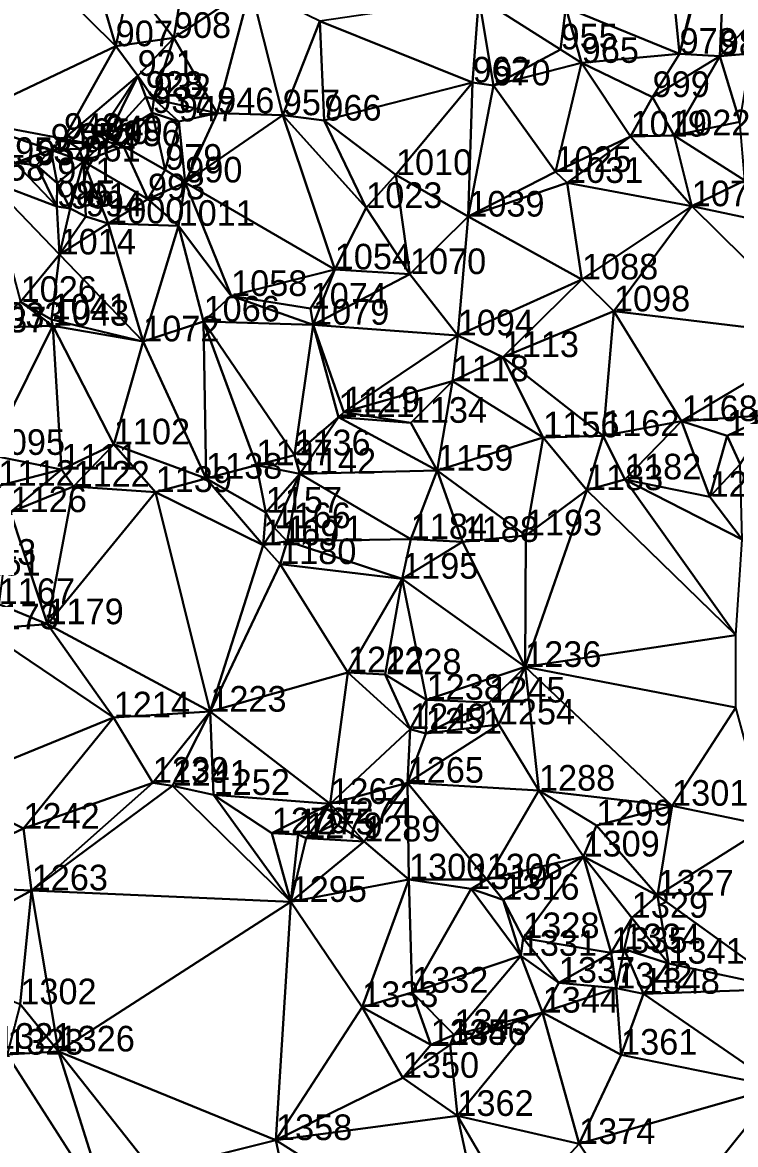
# Model space of a CAD drawing. Header units: metres. Extents: x 1121750 to 1121841, y 512624 to 512853.
# Drawn here: x 1121789.51 to 1121817.32, y 512676.52 to 512720.29 of the extents above; entities that cross this region are included whole.
import ezdxf

# ---------------------------------------------------------------- set-up
doc = ezdxf.new("R2010")
doc.units = ezdxf.units.M
doc.layers.add('shiti', color=10, linetype='CONTINUOUS')
doc.layers.add('zhuji', color=50, linetype='CONTINUOUS')

msp = doc.modelspace()

# ---------------------------------------------------------------- linework, layer by layer
for p in [(1121795.417, 512719.683, 211.93), (1121793.149, 512719.359, 213.1), (1121810.497, 512719.235, 212.41), (1121815.137, 512719.064, 212.04), (1121811.32, 512718.711, 212.3), (1121816.707, 512718.974, 211.95), (1121794.006, 512718.204, 212.63), (1121807.065, 512717.945, 212.58), (1121807.876, 512717.83, 212.53), (1121794.321, 512717.386, 211.96), (1121814.087, 512717.378, 212.2), (1121794.632, 512717.288, 211.91), (1121794.575, 512716.758, 212.04), (1121797.105, 512716.744, 213.14), (1121799.665, 512716.669, 212.9), (1121801.285, 512716.459, 212.77), (1121795.617, 512716.424, 212.89), (1121791.132, 512715.747, 213.22), (1121792.752, 512715.657, 212.15), (1121813.227, 512715.833, 212.26), (1121814.926, 512715.883, 212.08), (1121790.615, 512715.324, 213.28), (1121791.724, 512715.361, 212.56), (1121792.243, 512715.544, 212.41), (1121793.453, 512715.461, 212.23), (1121790.058, 512714.721, 213.47), (1121791.897, 512714.862, 212.35), (1121795.078, 512714.542, 213.02), (1121804.078, 512714.337, 212.76), (1121810.296, 512714.455, 212.51), (1121790.873, 512714.016, 213.4), (1121795.861, 512714.046, 213.09), (1121810.749, 512714.028, 212.43), (1121794.406, 512713.388, 213.22), (1121790.848, 512713.106, 213.36), (1121791.379, 512713.029, 213.21), (1121802.916, 512713.05, 212.81), (1121815.613, 512713.118, 212.14), (1121791.98, 512712.723, 212.6), (1121806.897, 512712.715, 212.66), (1121792.852, 512712.448, 211.75), (1121795.602, 512712.355, 213.37), (1121790.96, 512711.237, 212.63), (1121801.691, 512710.653, 212.88), (1121804.622, 512710.471, 212.91), (1121811.332, 512710.262, 212.53), (1121797.648, 512709.618, 213.16), (1121800.751, 512709.127, 213.04), (1121812.579, 512709.02, 212.49), (1121790.645, 512708.705, 213.26), (1121796.575, 512708.622, 213.31), (1121790.697, 512708.456, 213.31), (1121800.845, 512708.498, 213.16), (1121794.22, 512707.848, 213.42), (1121806.486, 512708.083, 212.84), (1121808.241, 512707.234, 212.65), (1121806.287, 512706.292, 212.75), (1121802.045, 512705.086, 213.16), (1121801.837, 512704.895, 213.2), (1121804.657, 512704.672, 212.9), (1121815.215, 512704.737, 212.54), (1121793.075, 512703.831, 213.62), (1121809.82, 512704.104, 212.84), (1121812.159, 512704.159, 212.69), (1121816.988, 512704.168, 212.48), (1121800.116, 512703.405, 213.36), (1121798.639, 512703.016, 213.54), (1121791.031, 512702.849, 213.64), (1121796.672, 512702.494, 213.54), (1121800.33, 512702.686, 213.29), (1121805.679, 512702.809, 212.99), (1121813.009, 512702.464, 212.68), (1121791.505, 512702.182, 213.72), (1121811.522, 512702.045, 212.84), (1121794.706, 512701.972, 213.63), (1121816.313, 512701.785, 212.56), (1121799, 512701.168, 213.52), (1121799.344, 512700.561, 213.45), (1121809.143, 512700.281, 213.06), (1121798.898, 512699.898, 213.6), (1121799.837, 512700.054, 213.45), (1121804.655, 512700.133, 213.21), (1121806.676, 512700.026, 213.09), (1121799.562, 512699.162, 213.54), (1121804.315, 512698.591, 213.28), (1121790.488, 512696.817, 214.08), (1121809.115, 512695.152, 213.18), (1121802.208, 512694.939, 213.62), (1121803.658, 512694.858, 213.69), (1121805.274, 512693.868, 213.51), (1121807.714, 512693.763, 213.31), (1121796.838, 512693.406, 214.1), (1121793.07, 512693.183, 214.19), (1121808.089, 512692.906, 213.42), (1121804.631, 512692.725, 213.63), (1121805.242, 512692.548, 213.57), (1121794.596, 512690.633, 214.33), (1121804.534, 512690.634, 213.75), (1121795.366, 512690.518, 214.2), (1121809.655, 512690.326, 213.41), (1121796.968, 512690.158, 214.29), (1121801.519, 512689.806, 213.98), (1121814.847, 512689.738, 213.38), (1121801.724, 512689.037, 213.96), (1121811.893, 512688.97, 213.47), (1121789.548, 512688.843, 214.55), (1121799.237, 512688.662, 214.3), (1121800.267, 512688.619, 214.13), (1121800.578, 512688.47, 214.07), (1121802.838, 512688.344, 214.11), (1121811.39, 512687.757, 213.62), (1121804.587, 512686.865, 214.12), (1121807.616, 512686.864, 213.74), (1121789.872, 512686.435, 214.8), (1121807.009, 512686.49, 213.83), (1121799.973, 512685.987, 214.33), (1121808.261, 512686.068, 213.81), (1121814.279, 512686.235, 213.65), (1121813.274, 512685.369, 213.73), (1121809.04, 512684.573, 214.01), (1121812.972, 512684.138, 213.84), (1121808.944, 512683.883, 214.14), (1121812.473, 512683.995, 213.91), (1121814.705, 512683.578, 213.84), (1121810.431, 512682.832, 214.29), (1121804.704, 512682.447, 214.43), (1121812.671, 512682.616, 214.01), (1121813.733, 512682.403, 213.94), (1121802.758, 512681.885, 214.57), (1121809.798, 512681.669, 214.36), (1121806.354, 512680.797, 214.46), (1121790.921, 512680.153, 214.87), (1121805.436, 512680.412, 214.6), (1121806.196, 512680.407, 214.52), (1121812.857, 512680.028, 214.29), (1121804.345, 512679.125, 214.77), (1121806.473, 512677.639, 214.55), (1121799.4, 512676.696, 214.7), (1121811.219, 512676.548, 214.6)]:
    msp.add_point(p)
at = {"layer": 'shiti'}
for points in [[(1121810.706, 512720.876), (1121815.137, 512719.064), (1121814.369, 512726.798), (1121810.706, 512720.876)], [(1121814.369, 512726.798), (1121815.137, 512719.064), (1121816.853, 512726.123), (1121814.369, 512726.798)], [(1121815.137, 512719.064), (1121817.014, 512726.014), (1121816.853, 512726.123), (1121815.137, 512719.064)], [(1121815.137, 512719.064), (1121816.707, 512718.974), (1121817.014, 512726.014), (1121815.137, 512719.064)], [(1121816.707, 512718.974), (1121819.716, 512722.212), (1121817.014, 512726.014), (1121816.707, 512718.974)], [(1121793.149, 512719.359), (1121789.93, 512722.558), (1121787.118, 512716.502), (1121793.149, 512719.359)], [(1121789.93, 512722.558), (1121793.149, 512719.359), (1121792.557, 512721.405), (1121789.93, 512722.558)], [(1121816.707, 512718.974), (1121817.926, 512719.071), (1121819.716, 512722.212), (1121816.707, 512718.974)], [(1121792.557, 512721.405), (1121793.149, 512719.359), (1121793.684, 512721.882), (1121792.557, 512721.405)], [(1121793.149, 512719.359), (1121795.417, 512719.683), (1121793.684, 512721.882), (1121793.149, 512719.359)], [(1121793.684, 512721.882), (1121795.417, 512719.683), (1121795.725, 512721.604), (1121793.684, 512721.882)], [(1121795.417, 512719.683), (1121797.105, 512716.744), (1121798.404, 512721.661), (1121795.417, 512719.683)], [(1121795.417, 512719.683), (1121798.404, 512721.661), (1121795.725, 512721.604), (1121795.417, 512719.683)], [(1121797.105, 512716.744), (1121799.665, 512716.669), (1121798.404, 512721.661), (1121797.105, 512716.744)], [(1121799.665, 512716.669), (1121801.112, 512720.338), (1121798.404, 512721.661), (1121799.665, 512716.669)], [(1121807.065, 512717.945), (1121807.305, 512721.255), (1121801.112, 512720.338), (1121807.065, 512717.945)], [(1121807.065, 512717.945), (1121807.876, 512717.83), (1121807.305, 512721.255), (1121807.065, 512717.945)], [(1121810.497, 512719.235), (1121810.706, 512720.876), (1121807.305, 512721.255), (1121810.497, 512719.235)], [(1121807.876, 512717.83), (1121810.497, 512719.235), (1121807.305, 512721.255), (1121807.876, 512717.83)], [(1121810.497, 512719.235), (1121811.32, 512718.711), (1121810.706, 512720.876), (1121810.497, 512719.235)], [(1121811.32, 512718.711), (1121815.137, 512719.064), (1121810.706, 512720.876), (1121811.32, 512718.711)], [(1121799.665, 512716.669), (1121801.285, 512716.459), (1121801.112, 512720.338), (1121799.665, 512716.669)], [(1121801.285, 512716.459), (1121807.065, 512717.945), (1121801.112, 512720.338), (1121801.285, 512716.459)], [(1121793.149, 512719.359), (1121794.006, 512718.204), (1121795.417, 512719.683), (1121793.149, 512719.359)], [(1121794.006, 512718.204), (1121794.632, 512717.288), (1121795.417, 512719.683), (1121794.006, 512718.204)], [(1121794.632, 512717.288), (1121797.105, 512716.744), (1121795.417, 512719.683), (1121794.632, 512717.288)], [(1121787.118, 512716.502), (1121791.132, 512715.747), (1121793.149, 512719.359), (1121787.118, 512716.502)], [(1121791.132, 512715.747), (1121794.006, 512718.204), (1121793.149, 512719.359), (1121791.132, 512715.747)], [(1121807.876, 512717.83), (1121811.32, 512718.711), (1121810.497, 512719.235), (1121807.876, 512717.83)], [(1121811.32, 512718.711), (1121814.087, 512717.378), (1121815.137, 512719.064), (1121811.32, 512718.711)], [(1121814.087, 512717.378), (1121816.707, 512718.974), (1121815.137, 512719.064), (1121814.087, 512717.378)], [(1121816.707, 512718.974), (1121817.493, 512716.409), (1121817.926, 512719.071), (1121816.707, 512718.974)], [(1121807.876, 512717.83), (1121810.296, 512714.455), (1121811.32, 512718.711), (1121807.876, 512717.83)], [(1121810.296, 512714.455), (1121813.227, 512715.833), (1121811.32, 512718.711), (1121810.296, 512714.455)], [(1121811.32, 512718.711), (1121813.227, 512715.833), (1121814.087, 512717.378), (1121811.32, 512718.711)], [(1121814.087, 512717.378), (1121814.926, 512715.883), (1121816.707, 512718.974), (1121814.087, 512717.378)], [(1121814.926, 512715.883), (1121817.493, 512716.409), (1121816.707, 512718.974), (1121814.926, 512715.883)], [(1121792.243, 512715.544), (1121794.006, 512718.204), (1121791.132, 512715.747), (1121792.243, 512715.544)], [(1121792.243, 512715.544), (1121792.752, 512715.657), (1121794.006, 512718.204), (1121792.243, 512715.544)], [(1121792.752, 512715.657), (1121794.321, 512717.386), (1121794.006, 512718.204), (1121792.752, 512715.657)], [(1121794.321, 512717.386), (1121794.632, 512717.288), (1121794.006, 512718.204), (1121794.321, 512717.386)], [(1121801.285, 512716.459), (1121804.078, 512714.337), (1121807.065, 512717.945), (1121801.285, 512716.459)], [(1121804.078, 512714.337), (1121806.897, 512712.715), (1121807.065, 512717.945), (1121804.078, 512714.337)], [(1121807.065, 512717.945), (1121806.897, 512712.715), (1121807.876, 512717.83), (1121807.065, 512717.945)], [(1121806.897, 512712.715), (1121810.296, 512714.455), (1121807.876, 512717.83), (1121806.897, 512712.715)], [(1121794.575, 512716.758), (1121794.321, 512717.386), (1121792.752, 512715.657), (1121794.575, 512716.758)], [(1121794.575, 512716.758), (1121794.632, 512717.288), (1121794.321, 512717.386), (1121794.575, 512716.758)], [(1121813.227, 512715.833), (1121814.926, 512715.883), (1121814.087, 512717.378), (1121813.227, 512715.833)], [(1121794.575, 512716.758), (1121795.617, 512716.424), (1121794.632, 512717.288), (1121794.575, 512716.758)], [(1121795.617, 512716.424), (1121797.105, 512716.744), (1121794.632, 512717.288), (1121795.617, 512716.424)], [(1121790.615, 512715.324), (1121791.132, 512715.747), (1121787.118, 512716.502), (1121790.615, 512715.324)], [(1121789.228, 512714.805), (1121790.615, 512715.324), (1121787.118, 512716.502), (1121789.228, 512714.805)], [(1121792.752, 512715.657), (1121793.453, 512715.461), (1121794.575, 512716.758), (1121792.752, 512715.657)], [(1121793.453, 512715.461), (1121795.078, 512714.542), (1121794.575, 512716.758), (1121793.453, 512715.461)], [(1121794.575, 512716.758), (1121795.078, 512714.542), (1121795.617, 512716.424), (1121794.575, 512716.758)], [(1121795.617, 512716.424), (1121795.861, 512714.046), (1121797.105, 512716.744), (1121795.617, 512716.424)], [(1121795.861, 512714.046), (1121799.665, 512716.669), (1121797.105, 512716.744), (1121795.861, 512714.046)], [(1121795.861, 512714.046), (1121801.691, 512710.653), (1121799.665, 512716.669), (1121795.861, 512714.046)], [(1121799.665, 512716.669), (1121802.916, 512713.05), (1121801.285, 512716.459), (1121799.665, 512716.669)], [(1121801.691, 512710.653), (1121802.916, 512713.05), (1121799.665, 512716.669), (1121801.691, 512710.653)], [(1121802.916, 512713.05), (1121804.078, 512714.337), (1121801.285, 512716.459), (1121802.916, 512713.05)], [(1121795.078, 512714.542), (1121795.861, 512714.046), (1121795.617, 512716.424), (1121795.078, 512714.542)], [(1121817.687, 512714.121), (1121817.493, 512716.409), (1121814.926, 512715.883), (1121817.687, 512714.121)], [(1121791.724, 512715.361), (1121791.132, 512715.747), (1121790.615, 512715.324), (1121791.724, 512715.361)], [(1121791.724, 512715.361), (1121792.243, 512715.544), (1121791.132, 512715.747), (1121791.724, 512715.361)], [(1121791.897, 512714.862), (1121792.752, 512715.657), (1121792.243, 512715.544), (1121791.897, 512714.862)], [(1121791.897, 512714.862), (1121793.453, 512715.461), (1121792.752, 512715.657), (1121791.897, 512714.862)], [(1121810.749, 512714.028), (1121813.227, 512715.833), (1121810.296, 512714.455), (1121810.749, 512714.028)], [(1121810.749, 512714.028), (1121815.613, 512713.118), (1121813.227, 512715.833), (1121810.749, 512714.028)], [(1121815.613, 512713.118), (1121814.926, 512715.883), (1121813.227, 512715.833), (1121815.613, 512713.118)], [(1121815.613, 512713.118), (1121817.687, 512714.121), (1121814.926, 512715.883), (1121815.613, 512713.118)], [(1121790.058, 512714.721), (1121790.615, 512715.324), (1121789.228, 512714.805), (1121790.058, 512714.721)], [(1121790.873, 512714.016), (1121790.615, 512715.324), (1121790.058, 512714.721), (1121790.873, 512714.016)], [(1121791.897, 512714.862), (1121791.724, 512715.361), (1121790.615, 512715.324), (1121791.897, 512714.862)], [(1121790.615, 512715.324), (1121790.873, 512714.016), (1121791.897, 512714.862), (1121790.615, 512715.324)], [(1121791.897, 512714.862), (1121792.243, 512715.544), (1121791.724, 512715.361), (1121791.897, 512714.862)], [(1121791.897, 512714.862), (1121794.406, 512713.388), (1121793.453, 512715.461), (1121791.897, 512714.862)], [(1121793.453, 512715.461), (1121794.406, 512713.388), (1121795.078, 512714.542), (1121793.453, 512715.461)], [(1121790.848, 512713.106), (1121789.228, 512714.805), (1121788.172, 512714.119), (1121790.848, 512713.106)], [(1121790.058, 512714.721), (1121789.228, 512714.805), (1121790.848, 512713.106), (1121790.058, 512714.721)], [(1121790.058, 512714.721), (1121790.848, 512713.106), (1121790.873, 512714.016), (1121790.058, 512714.721)], [(1121790.873, 512714.016), (1121791.379, 512713.029), (1121791.897, 512714.862), (1121790.873, 512714.016)], [(1121791.379, 512713.029), (1121791.98, 512712.723), (1121791.897, 512714.862), (1121791.379, 512713.029)], [(1121791.897, 512714.862), (1121792.852, 512712.448), (1121794.406, 512713.388), (1121791.897, 512714.862)], [(1121791.98, 512712.723), (1121792.852, 512712.448), (1121791.897, 512714.862), (1121791.98, 512712.723)], [(1121794.406, 512713.388), (1121795.861, 512714.046), (1121795.078, 512714.542), (1121794.406, 512713.388)], [(1121802.916, 512713.05), (1121804.622, 512710.471), (1121804.078, 512714.337), (1121802.916, 512713.05)], [(1121804.622, 512710.471), (1121806.897, 512712.715), (1121804.078, 512714.337), (1121804.622, 512710.471)], [(1121806.897, 512712.715), (1121810.749, 512714.028), (1121810.296, 512714.455), (1121806.897, 512712.715)], [(1121788.172, 512714.119), (1121789.441, 512709.388), (1121790.96, 512711.237), (1121788.172, 512714.119)], [(1121788.172, 512714.119), (1121790.96, 512711.237), (1121790.848, 512713.106), (1121788.172, 512714.119)], [(1121790.848, 512713.106), (1121791.379, 512713.029), (1121790.873, 512714.016), (1121790.848, 512713.106)], [(1121794.406, 512713.388), (1121795.602, 512712.355), (1121795.861, 512714.046), (1121794.406, 512713.388)], [(1121795.602, 512712.355), (1121797.648, 512709.618), (1121795.861, 512714.046), (1121795.602, 512712.355)], [(1121795.861, 512714.046), (1121797.648, 512709.618), (1121801.691, 512710.653), (1121795.861, 512714.046)], [(1121806.897, 512712.715), (1121811.332, 512710.262), (1121810.749, 512714.028), (1121806.897, 512712.715)], [(1121811.332, 512710.262), (1121815.613, 512713.118), (1121810.749, 512714.028), (1121811.332, 512710.262)], [(1121820.639, 512712.049), (1121817.687, 512714.121), (1121815.613, 512713.118), (1121820.639, 512712.049)], [(1121792.852, 512712.448), (1121795.602, 512712.355), (1121794.406, 512713.388), (1121792.852, 512712.448)], [(1121790.848, 512713.106), (1121790.96, 512711.237), (1121791.379, 512713.029), (1121790.848, 512713.106)], [(1121791.379, 512713.029), (1121790.96, 512711.237), (1121791.98, 512712.723), (1121791.379, 512713.029)], [(1121801.691, 512710.653), (1121804.622, 512710.471), (1121802.916, 512713.05), (1121801.691, 512710.653)], [(1121811.332, 512710.262), (1121812.579, 512709.02), (1121815.613, 512713.118), (1121811.332, 512710.262)], [(1121815.613, 512713.118), (1121812.579, 512709.02), (1121820.763, 512708.041), (1121815.613, 512713.118)], [(1121820.763, 512708.041), (1121820.639, 512712.049), (1121815.613, 512713.118), (1121820.763, 512708.041)], [(1121791.98, 512712.723), (1121790.96, 512711.237), (1121792.852, 512712.448), (1121791.98, 512712.723)], [(1121804.622, 512710.471), (1121806.486, 512708.083), (1121806.897, 512712.715), (1121804.622, 512710.471)], [(1121806.486, 512708.083), (1121811.332, 512710.262), (1121806.897, 512712.715), (1121806.486, 512708.083)], [(1121790.96, 512711.237), (1121794.22, 512707.848), (1121792.852, 512712.448), (1121790.96, 512711.237)], [(1121792.852, 512712.448), (1121794.22, 512707.848), (1121795.602, 512712.355), (1121792.852, 512712.448)], [(1121794.22, 512707.848), (1121796.575, 512708.622), (1121795.602, 512712.355), (1121794.22, 512707.848)], [(1121795.602, 512712.355), (1121796.575, 512708.622), (1121797.648, 512709.618), (1121795.602, 512712.355)], [(1121789.441, 512709.388), (1121790.645, 512708.705), (1121790.96, 512711.237), (1121789.441, 512709.388)], [(1121790.645, 512708.705), (1121794.22, 512707.848), (1121790.96, 512711.237), (1121790.645, 512708.705)], [(1121797.648, 512709.618), (1121800.751, 512709.127), (1121801.691, 512710.653), (1121797.648, 512709.618)], [(1121800.751, 512709.127), (1121800.845, 512708.498), (1121801.691, 512710.653), (1121800.751, 512709.127)], [(1121801.691, 512710.653), (1121800.845, 512708.498), (1121804.622, 512710.471), (1121801.691, 512710.653)], [(1121800.845, 512708.498), (1121806.486, 512708.083), (1121804.622, 512710.471), (1121800.845, 512708.498)], [(1121806.486, 512708.083), (1121808.241, 512707.234), (1121811.332, 512710.262), (1121806.486, 512708.083)], [(1121808.241, 512707.234), (1121812.579, 512709.02), (1121811.332, 512710.262), (1121808.241, 512707.234)], [(1121796.575, 512708.622), (1121800.845, 512708.498), (1121797.648, 512709.618), (1121796.575, 512708.622)], [(1121797.648, 512709.618), (1121800.845, 512708.498), (1121800.751, 512709.127), (1121797.648, 512709.618)], [(1121788.138, 512708.37), (1121790.697, 512708.456), (1121789.441, 512709.388), (1121788.138, 512708.37)], [(1121789.441, 512709.388), (1121790.697, 512708.456), (1121790.645, 512708.705), (1121789.441, 512709.388)], [(1121808.241, 512707.234), (1121812.159, 512704.159), (1121812.579, 512709.02), (1121808.241, 512707.234)], [(1121812.159, 512704.159), (1121815.215, 512704.737), (1121812.579, 512709.02), (1121812.159, 512704.159)], [(1121812.579, 512709.02), (1121815.215, 512704.737), (1121820.763, 512708.041), (1121812.579, 512709.02)], [(1121790.645, 512708.705), (1121790.697, 512708.456), (1121794.22, 512707.848), (1121790.645, 512708.705)], [(1121794.22, 512707.848), (1121796.672, 512702.494), (1121796.575, 512708.622), (1121794.22, 512707.848)], [(1121796.575, 512708.622), (1121800.116, 512703.405), (1121800.845, 512708.498), (1121796.575, 512708.622)], [(1121796.575, 512708.622), (1121798.639, 512703.016), (1121800.116, 512703.405), (1121796.575, 512708.622)], [(1121796.672, 512702.494), (1121798.639, 512703.016), (1121796.575, 512708.622), (1121796.672, 512702.494)], [(1121788.138, 512708.37), (1121788.198, 512703.421), (1121790.697, 512708.456), (1121788.138, 512708.37)], [(1121788.198, 512703.421), (1121791.031, 512702.849), (1121790.697, 512708.456), (1121788.198, 512703.421)], [(1121790.697, 512708.456), (1121793.075, 512703.831), (1121794.22, 512707.848), (1121790.697, 512708.456)], [(1121791.031, 512702.849), (1121793.075, 512703.831), (1121790.697, 512708.456), (1121791.031, 512702.849)], [(1121800.845, 512708.498), (1121800.116, 512703.405), (1121801.837, 512704.895), (1121800.845, 512708.498)], [(1121802.045, 512705.086), (1121806.486, 512708.083), (1121800.845, 512708.498), (1121802.045, 512705.086)], [(1121801.837, 512704.895), (1121802.045, 512705.086), (1121800.845, 512708.498), (1121801.837, 512704.895)], [(1121793.075, 512703.831), (1121796.672, 512702.494), (1121794.22, 512707.848), (1121793.075, 512703.831)], [(1121802.045, 512705.086), (1121806.287, 512706.292), (1121806.486, 512708.083), (1121802.045, 512705.086)], [(1121806.287, 512706.292), (1121808.241, 512707.234), (1121806.486, 512708.083), (1121806.287, 512706.292)], [(1121815.215, 512704.737), (1121818.723, 512704.989), (1121820.763, 512708.041), (1121815.215, 512704.737)], [(1121806.287, 512706.292), (1121809.82, 512704.104), (1121808.241, 512707.234), (1121806.287, 512706.292)], [(1121809.82, 512704.104), (1121812.159, 512704.159), (1121808.241, 512707.234), (1121809.82, 512704.104)], [(1121802.045, 512705.086), (1121804.657, 512704.672), (1121806.287, 512706.292), (1121802.045, 512705.086)], [(1121804.657, 512704.672), (1121805.679, 512702.809), (1121806.287, 512706.292), (1121804.657, 512704.672)], [(1121806.287, 512706.292), (1121805.679, 512702.809), (1121809.82, 512704.104), (1121806.287, 512706.292)], [(1121801.837, 512704.895), (1121804.657, 512704.672), (1121802.045, 512705.086), (1121801.837, 512704.895)], [(1121800.116, 512703.405), (1121800.33, 512702.686), (1121801.837, 512704.895), (1121800.116, 512703.405)], [(1121801.837, 512704.895), (1121800.33, 512702.686), (1121805.679, 512702.809), (1121801.837, 512704.895)], [(1121801.837, 512704.895), (1121805.679, 512702.809), (1121804.657, 512704.672), (1121801.837, 512704.895)], [(1121813.009, 512702.464), (1121815.215, 512704.737), (1121812.159, 512704.159), (1121813.009, 512702.464)], [(1121813.009, 512702.464), (1121816.313, 512701.785), (1121815.215, 512704.737), (1121813.009, 512702.464)], [(1121815.215, 512704.737), (1121816.988, 512704.168), (1121818.723, 512704.989), (1121815.215, 512704.737)], [(1121816.313, 512701.785), (1121816.988, 512704.168), (1121815.215, 512704.737), (1121816.313, 512701.785)], [(1121816.988, 512704.168), (1121817.505, 512703.062), (1121818.723, 512704.989), (1121816.988, 512704.168)], [(1121791.031, 512702.849), (1121791.505, 512702.182), (1121793.075, 512703.831), (1121791.031, 512702.849)], [(1121791.505, 512702.182), (1121794.706, 512701.972), (1121793.075, 512703.831), (1121791.505, 512702.182)], [(1121793.075, 512703.831), (1121794.706, 512701.972), (1121796.672, 512702.494), (1121793.075, 512703.831)], [(1121805.679, 512702.809), (1121809.143, 512700.281), (1121809.82, 512704.104), (1121805.679, 512702.809)], [(1121809.82, 512704.104), (1121809.143, 512700.281), (1121811.522, 512702.045), (1121809.82, 512704.104)], [(1121809.82, 512704.104), (1121811.522, 512702.045), (1121812.159, 512704.159), (1121809.82, 512704.104)], [(1121812.159, 512704.159), (1121811.522, 512702.045), (1121813.009, 512702.464), (1121812.159, 512704.159)], [(1121816.313, 512701.785), (1121817.505, 512703.062), (1121816.988, 512704.168), (1121816.313, 512701.785)], [(1121788.198, 512703.421), (1121788.576, 512702.214), (1121791.031, 512702.849), (1121788.198, 512703.421)], [(1121798.639, 512703.016), (1121800.33, 512702.686), (1121800.116, 512703.405), (1121798.639, 512703.016)], [(1121796.672, 512702.494), (1121799, 512701.168), (1121798.639, 512703.016), (1121796.672, 512702.494)], [(1121799, 512701.168), (1121800.33, 512702.686), (1121798.639, 512703.016), (1121799, 512701.168)], [(1121817.583, 512700.123), (1121817.505, 512703.062), (1121816.313, 512701.785), (1121817.583, 512700.123)], [(1121788.576, 512702.214), (1121789.052, 512701.187), (1121791.031, 512702.849), (1121788.576, 512702.214)], [(1121791.031, 512702.849), (1121789.052, 512701.187), (1121791.505, 512702.182), (1121791.031, 512702.849)], [(1121796.672, 512702.494), (1121794.706, 512701.972), (1121798.898, 512699.898), (1121796.672, 512702.494)], [(1121796.672, 512702.494), (1121798.898, 512699.898), (1121799, 512701.168), (1121796.672, 512702.494)], [(1121799, 512701.168), (1121799.344, 512700.561), (1121800.33, 512702.686), (1121799, 512701.168)], [(1121799.344, 512700.561), (1121799.837, 512700.054), (1121800.33, 512702.686), (1121799.344, 512700.561)], [(1121799.837, 512700.054), (1121804.655, 512700.133), (1121800.33, 512702.686), (1121799.837, 512700.054)], [(1121800.33, 512702.686), (1121804.655, 512700.133), (1121805.679, 512702.809), (1121800.33, 512702.686)], [(1121804.655, 512700.133), (1121806.676, 512700.026), (1121805.679, 512702.809), (1121804.655, 512700.133)], [(1121805.679, 512702.809), (1121806.676, 512700.026), (1121809.143, 512700.281), (1121805.679, 512702.809)], [(1121811.522, 512702.045), (1121817.336, 512696.392), (1121813.009, 512702.464), (1121811.522, 512702.045)], [(1121813.009, 512702.464), (1121817.336, 512696.392), (1121817.583, 512700.123), (1121813.009, 512702.464)], [(1121816.313, 512701.785), (1121813.009, 512702.464), (1121817.583, 512700.123), (1121816.313, 512701.785)], [(1121789.052, 512701.187), (1121790.488, 512696.817), (1121791.505, 512702.182), (1121789.052, 512701.187)], [(1121791.505, 512702.182), (1121790.488, 512696.817), (1121794.706, 512701.972), (1121791.505, 512702.182)], [(1121811.522, 512702.045), (1121809.115, 512695.152), (1121817.336, 512696.392), (1121811.522, 512702.045)], [(1121809.143, 512700.281), (1121809.115, 512695.152), (1121811.522, 512702.045), (1121809.143, 512700.281)], [(1121790.488, 512696.817), (1121796.838, 512693.406), (1121794.706, 512701.972), (1121790.488, 512696.817)], [(1121794.706, 512701.972), (1121796.838, 512693.406), (1121798.898, 512699.898), (1121794.706, 512701.972)], [(1121788.584, 512697.605), (1121790.488, 512696.817), (1121789.052, 512701.187), (1121788.584, 512697.605)], [(1121798.898, 512699.898), (1121799.344, 512700.561), (1121799, 512701.168), (1121798.898, 512699.898)], [(1121798.898, 512699.898), (1121799.837, 512700.054), (1121799.344, 512700.561), (1121798.898, 512699.898)], [(1121806.676, 512700.026), (1121809.115, 512695.152), (1121809.143, 512700.281), (1121806.676, 512700.026)], [(1121796.838, 512693.406), (1121799.562, 512699.162), (1121798.898, 512699.898), (1121796.838, 512693.406)], [(1121798.898, 512699.898), (1121799.562, 512699.162), (1121799.837, 512700.054), (1121798.898, 512699.898)], [(1121799.562, 512699.162), (1121804.315, 512698.591), (1121799.837, 512700.054), (1121799.562, 512699.162)], [(1121799.837, 512700.054), (1121804.315, 512698.591), (1121804.655, 512700.133), (1121799.837, 512700.054)], [(1121804.655, 512700.133), (1121804.315, 512698.591), (1121806.676, 512700.026), (1121804.655, 512700.133)], [(1121804.315, 512698.591), (1121809.115, 512695.152), (1121806.676, 512700.026), (1121804.315, 512698.591)], [(1121796.838, 512693.406), (1121802.208, 512694.939), (1121799.562, 512699.162), (1121796.838, 512693.406)], [(1121799.562, 512699.162), (1121802.208, 512694.939), (1121804.315, 512698.591), (1121799.562, 512699.162)], [(1121802.208, 512694.939), (1121803.658, 512694.858), (1121804.315, 512698.591), (1121802.208, 512694.939)], [(1121803.658, 512694.858), (1121805.274, 512693.868), (1121804.315, 512698.591), (1121803.658, 512694.858)], [(1121804.315, 512698.591), (1121805.274, 512693.868), (1121809.115, 512695.152), (1121804.315, 512698.591)], [(1121788.584, 512697.605), (1121787.95, 512696.621), (1121790.488, 512696.817), (1121788.584, 512697.605)], [(1121787.95, 512696.621), (1121793.07, 512693.183), (1121790.488, 512696.817), (1121787.95, 512696.621)], [(1121793.07, 512693.183), (1121796.838, 512693.406), (1121790.488, 512696.817), (1121793.07, 512693.183)], [(1121787.95, 512696.621), (1121786.368, 512690.443), (1121793.07, 512693.183), (1121787.95, 512696.621)], [(1121809.115, 512695.152), (1121817.333, 512693.563), (1121817.336, 512696.392), (1121809.115, 512695.152)], [(1121805.274, 512693.868), (1121807.714, 512693.763), (1121809.115, 512695.152), (1121805.274, 512693.868)], [(1121807.714, 512693.763), (1121808.089, 512692.906), (1121809.115, 512695.152), (1121807.714, 512693.763)], [(1121808.089, 512692.906), (1121809.655, 512690.326), (1121809.115, 512695.152), (1121808.089, 512692.906)], [(1121809.115, 512695.152), (1121814.847, 512689.738), (1121817.333, 512693.563), (1121809.115, 512695.152)], [(1121809.655, 512690.326), (1121814.847, 512689.738), (1121809.115, 512695.152), (1121809.655, 512690.326)], [(1121796.838, 512693.406), (1121801.519, 512689.806), (1121802.208, 512694.939), (1121796.838, 512693.406)], [(1121802.208, 512694.939), (1121801.519, 512689.806), (1121804.631, 512692.725), (1121802.208, 512694.939)], [(1121804.631, 512692.725), (1121803.658, 512694.858), (1121802.208, 512694.939), (1121804.631, 512692.725)], [(1121804.631, 512692.725), (1121805.274, 512693.868), (1121803.658, 512694.858), (1121804.631, 512692.725)], [(1121804.631, 512692.725), (1121805.242, 512692.548), (1121805.274, 512693.868), (1121804.631, 512692.725)], [(1121805.242, 512692.548), (1121807.714, 512693.763), (1121805.274, 512693.868), (1121805.242, 512692.548)], [(1121805.242, 512692.548), (1121808.089, 512692.906), (1121807.714, 512693.763), (1121805.242, 512692.548)], [(1121793.07, 512693.183), (1121794.596, 512690.633), (1121796.838, 512693.406), (1121793.07, 512693.183)], [(1121794.596, 512690.633), (1121795.366, 512690.518), (1121796.838, 512693.406), (1121794.596, 512690.633)], [(1121795.366, 512690.518), (1121796.968, 512690.158), (1121796.838, 512693.406), (1121795.366, 512690.518)], [(1121796.968, 512690.158), (1121801.519, 512689.806), (1121796.838, 512693.406), (1121796.968, 512690.158)], [(1121814.847, 512689.738), (1121818.591, 512688.951), (1121817.333, 512693.563), (1121814.847, 512689.738)], [(1121786.368, 512690.443), (1121789.548, 512688.843), (1121793.07, 512693.183), (1121786.368, 512690.443)], [(1121793.07, 512693.183), (1121789.548, 512688.843), (1121794.596, 512690.633), (1121793.07, 512693.183)], [(1121804.534, 512690.634), (1121809.655, 512690.326), (1121808.089, 512692.906), (1121804.534, 512690.634)], [(1121805.242, 512692.548), (1121804.534, 512690.634), (1121808.089, 512692.906), (1121805.242, 512692.548)], [(1121801.519, 512689.806), (1121804.534, 512690.634), (1121804.631, 512692.725), (1121801.519, 512689.806)], [(1121804.631, 512692.725), (1121804.534, 512690.634), (1121805.242, 512692.548), (1121804.631, 512692.725)], [(1121789.548, 512688.843), (1121789.872, 512686.435), (1121794.596, 512690.633), (1121789.548, 512688.843)], [(1121794.596, 512690.633), (1121789.872, 512686.435), (1121795.366, 512690.518), (1121794.596, 512690.633)], [(1121802.838, 512688.344), (1121804.534, 512690.634), (1121801.519, 512689.806), (1121802.838, 512688.344)], [(1121802.838, 512688.344), (1121804.587, 512686.865), (1121804.534, 512690.634), (1121802.838, 512688.344)], [(1121807.616, 512686.864), (1121809.655, 512690.326), (1121804.534, 512690.634), (1121807.616, 512686.864)], [(1121804.587, 512686.865), (1121807.616, 512686.864), (1121804.534, 512690.634), (1121804.587, 512686.865)], [(1121786.368, 512690.443), (1121784.852, 512686.654), (1121789.548, 512688.843), (1121786.368, 512690.443)], [(1121795.366, 512690.518), (1121789.872, 512686.435), (1121799.973, 512685.987), (1121795.366, 512690.518)], [(1121796.968, 512690.158), (1121795.366, 512690.518), (1121799.973, 512685.987), (1121796.968, 512690.158)], [(1121807.616, 512686.864), (1121811.39, 512687.757), (1121809.655, 512690.326), (1121807.616, 512686.864)], [(1121809.655, 512690.326), (1121811.893, 512688.97), (1121814.847, 512689.738), (1121809.655, 512690.326)], [(1121811.39, 512687.757), (1121811.893, 512688.97), (1121809.655, 512690.326), (1121811.39, 512687.757)], [(1121799.237, 512688.662), (1121801.519, 512689.806), (1121796.968, 512690.158), (1121799.237, 512688.662)], [(1121799.973, 512685.987), (1121799.237, 512688.662), (1121796.968, 512690.158), (1121799.973, 512685.987)], [(1121800.267, 512688.619), (1121801.519, 512689.806), (1121799.237, 512688.662), (1121800.267, 512688.619)], [(1121800.267, 512688.619), (1121800.578, 512688.47), (1121801.519, 512689.806), (1121800.267, 512688.619)], [(1121800.578, 512688.47), (1121801.724, 512689.037), (1121801.519, 512689.806), (1121800.578, 512688.47)], [(1121801.724, 512689.037), (1121802.838, 512688.344), (1121801.519, 512689.806), (1121801.724, 512689.037)], [(1121811.893, 512688.97), (1121814.279, 512686.235), (1121814.847, 512689.738), (1121811.893, 512688.97)], [(1121814.847, 512689.738), (1121814.279, 512686.235), (1121818.591, 512688.951), (1121814.847, 512689.738)], [(1121800.578, 512688.47), (1121802.838, 512688.344), (1121801.724, 512689.037), (1121800.578, 512688.47)], [(1121811.39, 512687.757), (1121814.279, 512686.235), (1121811.893, 512688.97), (1121811.39, 512687.757)], [(1121814.279, 512686.235), (1121819.32, 512682.597), (1121818.591, 512688.951), (1121814.279, 512686.235)], [(1121784.852, 512686.654), (1121789.872, 512686.435), (1121789.548, 512688.843), (1121784.852, 512686.654)], [(1121799.237, 512688.662), (1121799.973, 512685.987), (1121800.267, 512688.619), (1121799.237, 512688.662)], [(1121800.267, 512688.619), (1121799.973, 512685.987), (1121800.578, 512688.47), (1121800.267, 512688.619)], [(1121800.578, 512688.47), (1121799.973, 512685.987), (1121802.838, 512688.344), (1121800.578, 512688.47)], [(1121799.973, 512685.987), (1121804.587, 512686.865), (1121802.838, 512688.344), (1121799.973, 512685.987)], [(1121808.261, 512686.068), (1121811.39, 512687.757), (1121807.616, 512686.864), (1121808.261, 512686.068)], [(1121808.261, 512686.068), (1121809.04, 512684.573), (1121811.39, 512687.757), (1121808.261, 512686.068)], [(1121809.04, 512684.573), (1121812.473, 512683.995), (1121811.39, 512687.757), (1121809.04, 512684.573)], [(1121811.39, 512687.757), (1121813.274, 512685.369), (1121814.279, 512686.235), (1121811.39, 512687.757)], [(1121812.473, 512683.995), (1121813.274, 512685.369), (1121811.39, 512687.757), (1121812.473, 512683.995)], [(1121804.587, 512686.865), (1121799.973, 512685.987), (1121802.758, 512681.885), (1121804.587, 512686.865)], [(1121802.758, 512681.885), (1121804.704, 512682.447), (1121804.587, 512686.865), (1121802.758, 512681.885)], [(1121807.009, 512686.49), (1121807.616, 512686.864), (1121804.587, 512686.865), (1121807.009, 512686.49)], [(1121804.704, 512682.447), (1121807.009, 512686.49), (1121804.587, 512686.865), (1121804.704, 512682.447)], [(1121807.009, 512686.49), (1121808.261, 512686.068), (1121807.616, 512686.864), (1121807.009, 512686.49)], [(1121784.852, 512686.654), (1121785.04, 512683.806), (1121789.872, 512686.435), (1121784.852, 512686.654)], [(1121785.04, 512683.806), (1121789.43, 512681.993), (1121789.872, 512686.435), (1121785.04, 512683.806)], [(1121789.43, 512681.993), (1121790.921, 512680.153), (1121789.872, 512686.435), (1121789.43, 512681.993)], [(1121789.872, 512686.435), (1121790.921, 512680.153), (1121799.973, 512685.987), (1121789.872, 512686.435)], [(1121807.009, 512686.49), (1121804.704, 512682.447), (1121808.944, 512683.883), (1121807.009, 512686.49)], [(1121808.944, 512683.883), (1121808.261, 512686.068), (1121807.009, 512686.49), (1121808.944, 512683.883)], [(1121790.921, 512680.153), (1121799.4, 512676.696), (1121799.973, 512685.987), (1121790.921, 512680.153)], [(1121799.973, 512685.987), (1121799.4, 512676.696), (1121802.758, 512681.885), (1121799.973, 512685.987)], [(1121808.944, 512683.883), (1121809.04, 512684.573), (1121808.261, 512686.068), (1121808.944, 512683.883)], [(1121813.274, 512685.369), (1121814.705, 512683.578), (1121814.279, 512686.235), (1121813.274, 512685.369)], [(1121814.705, 512683.578), (1121819.32, 512682.597), (1121814.279, 512686.235), (1121814.705, 512683.578)], [(1121812.473, 512683.995), (1121812.972, 512684.138), (1121813.274, 512685.369), (1121812.473, 512683.995)], [(1121812.972, 512684.138), (1121814.705, 512683.578), (1121813.274, 512685.369), (1121812.972, 512684.138)], [(1121809.04, 512684.573), (1121808.944, 512683.883), (1121810.431, 512682.832), (1121809.04, 512684.573)], [(1121810.431, 512682.832), (1121812.473, 512683.995), (1121809.04, 512684.573), (1121810.431, 512682.832)], [(1121812.473, 512683.995), (1121812.671, 512682.616), (1121812.972, 512684.138), (1121812.473, 512683.995)], [(1121812.671, 512682.616), (1121813.733, 512682.403), (1121812.972, 512684.138), (1121812.671, 512682.616)], [(1121812.972, 512684.138), (1121813.733, 512682.403), (1121814.705, 512683.578), (1121812.972, 512684.138)], [(1121804.704, 512682.447), (1121806.354, 512680.797), (1121808.944, 512683.883), (1121804.704, 512682.447)], [(1121806.354, 512680.797), (1121809.798, 512681.669), (1121808.944, 512683.883), (1121806.354, 512680.797)], [(1121808.944, 512683.883), (1121809.798, 512681.669), (1121810.431, 512682.832), (1121808.944, 512683.883)], [(1121810.431, 512682.832), (1121812.671, 512682.616), (1121812.473, 512683.995), (1121810.431, 512682.832)], [(1121814.705, 512683.578), (1121813.733, 512682.403), (1121819.32, 512682.597), (1121814.705, 512683.578)], [(1121810.431, 512682.832), (1121809.798, 512681.669), (1121812.671, 512682.616), (1121810.431, 512682.832)], [(1121802.758, 512681.885), (1121805.436, 512680.412), (1121804.704, 512682.447), (1121802.758, 512681.885)], [(1121805.436, 512680.412), (1121806.354, 512680.797), (1121804.704, 512682.447), (1121805.436, 512680.412)], [(1121809.798, 512681.669), (1121812.857, 512680.028), (1121812.671, 512682.616), (1121809.798, 512681.669)], [(1121812.671, 512682.616), (1121812.857, 512680.028), (1121813.733, 512682.403), (1121812.671, 512682.616)], [(1121812.857, 512680.028), (1121818.994, 512678.776), (1121813.733, 512682.403), (1121812.857, 512680.028)], [(1121813.733, 512682.403), (1121818.994, 512678.776), (1121819.32, 512682.597), (1121813.733, 512682.403)], [(1121789.43, 512681.993), (1121788.922, 512680.03), (1121790.921, 512680.153), (1121789.43, 512681.993)], [(1121802.758, 512681.885), (1121799.4, 512676.696), (1121804.345, 512679.125), (1121802.758, 512681.885)], [(1121802.758, 512681.885), (1121804.345, 512679.125), (1121805.436, 512680.412), (1121802.758, 512681.885)], [(1121806.196, 512680.407), (1121806.473, 512677.639), (1121809.798, 512681.669), (1121806.196, 512680.407)], [(1121806.354, 512680.797), (1121806.196, 512680.407), (1121809.798, 512681.669), (1121806.354, 512680.797)], [(1121806.473, 512677.639), (1121811.219, 512676.548), (1121809.798, 512681.669), (1121806.473, 512677.639)], [(1121809.798, 512681.669), (1121811.219, 512676.548), (1121812.857, 512680.028), (1121809.798, 512681.669)], [(1121805.436, 512680.412), (1121806.196, 512680.407), (1121806.354, 512680.797), (1121805.436, 512680.412)], [(1121788.922, 512680.03), (1121792.94, 512673.756), (1121790.921, 512680.153), (1121788.922, 512680.03)], [(1121790.921, 512680.153), (1121794.599, 512675.496), (1121799.4, 512676.696), (1121790.921, 512680.153)], [(1121792.94, 512673.756), (1121794.599, 512675.496), (1121790.921, 512680.153), (1121792.94, 512673.756)], [(1121805.436, 512680.412), (1121804.345, 512679.125), (1121806.196, 512680.407), (1121805.436, 512680.412)], [(1121804.345, 512679.125), (1121806.473, 512677.639), (1121806.196, 512680.407), (1121804.345, 512679.125)], [(1121784.571, 512678.774), (1121792.94, 512673.756), (1121788.922, 512680.03), (1121784.571, 512678.774)], [(1121811.219, 512676.548), (1121818.994, 512678.776), (1121812.857, 512680.028), (1121811.219, 512676.548)], [(1121804.345, 512679.125), (1121799.4, 512676.696), (1121806.473, 512677.639), (1121804.345, 512679.125)], [(1121811.219, 512676.548), (1121813.944, 512672.466), (1121818.994, 512678.776), (1121811.219, 512676.548)], [(1121813.944, 512672.466), (1121819.842, 512677.481), (1121818.994, 512678.776), (1121813.944, 512672.466)], [(1121799.4, 512676.696), (1121807.842, 512671.348), (1121806.473, 512677.639), (1121799.4, 512676.696)], [(1121806.473, 512677.639), (1121808.716, 512673.823), (1121811.219, 512676.548), (1121806.473, 512677.639)], [(1121807.842, 512671.348), (1121808.716, 512673.823), (1121806.473, 512677.639), (1121807.842, 512671.348)], [(1121794.599, 512675.496), (1121801.14, 512668.538), (1121799.4, 512676.696), (1121794.599, 512675.496)], [(1121801.14, 512668.538), (1121807.842, 512671.348), (1121799.4, 512676.696), (1121801.14, 512668.538)], [(1121808.716, 512673.823), (1121813.944, 512672.466), (1121811.219, 512676.548), (1121808.716, 512673.823)]]:
    msp.add_lwpolyline(points, dxfattribs=at)

# ---------------------------------------------------------------- texts
at = {"layer": 'zhuji'}
for s, p in [('907', (1121793.149, 512719.359)), ('908', (1121795.417, 512719.683)), ('955', (1121810.497, 512719.235)), ('978', (1121815.137, 512719.064)), ('983', (1121816.707, 512718.974)), ('965', (1121811.32, 512718.711)), ('921', (1121794.006, 512718.204)), ('962', (1121807.065, 512717.945)), ('970', (1121807.876, 512717.83)), ('928', (1121794.321, 512717.386)), ('932', (1121794.632, 512717.288)), ('999', (1121814.087, 512717.378)), ('937', (1121794.575, 512716.758)), ('946', (1121797.105, 512716.744)), ('947', (1121795.617, 512716.424)), ('957', (1121799.665, 512716.669)), ('966', (1121801.285, 512716.459)), ('1022', (1121814.926, 512715.883)), ('943', (1121791.132, 512715.747)), ('950', (1121792.243, 512715.544)), ('949', (1121792.752, 512715.657)), ('956', (1121793.453, 512715.461)), ('1019', (1121813.227, 512715.833)), ('948', (1121790.615, 512715.324)), ('952', (1121791.724, 512715.361)), ('953', (1121789.228, 512714.805)), ('954', (1121790.058, 512714.721)), ('961', (1121791.897, 512714.862)), ('958', (1121788.172, 512714.119)), ('979', (1121795.078, 512714.542)), ('1010', (1121804.078, 512714.337)), ('1025', (1121810.296, 512714.455)), ('971', (1121790.873, 512714.016)), ('990', (1121795.861, 512714.046)), ('1031', (1121810.749, 512714.028)), ('993', (1121794.406, 512713.388)), ('985', (1121790.848, 512713.106)), ('991', (1121791.379, 512713.029)), ('1023', (1121802.916, 512713.05)), ('1071', (1121815.613, 512713.118)), ('994', (1121791.98, 512712.723)), ('1000', (1121792.852, 512712.448)), ('1039', (1121806.897, 512712.715)), ('1011', (1121795.602, 512712.355)), ('1014', (1121790.96, 512711.237)), ('1054', (1121801.691, 512710.653)), ('1070', (1121804.622, 512710.471)), ('1088', (1121811.332, 512710.262)), ('1026', (1121789.441, 512709.388)), ('1058', (1121797.648, 512709.618)), ('1074', (1121800.751, 512709.127)), ('1098', (1121812.579, 512709.02)), ('1041', (1121790.645, 512708.705)), ('1043', (1121790.697, 512708.456)), ('1066', (1121796.575, 512708.622)), ('1079', (1121800.845, 512708.498)), ('1037', (1121787.469, 512708.196)), ('1033', (1121788.138, 512708.37)), ('1094', (1121806.486, 512708.083)), ('1072', (1121794.22, 512707.848)), ('1113', (1121808.241, 512707.234)), ('1118', (1121806.287, 512706.292)), ('1119', (1121802.045, 512705.086)), ('1121', (1121801.837, 512704.895)), ('1134', (1121804.657, 512704.672)), ('1168', (1121815.215, 512704.737)), ('1156', (1121809.82, 512704.104)), ('1162', (1121812.159, 512704.159)), ('1178', (1121816.988, 512704.168)), ('1102', (1121793.075, 512703.831)), ('1095', (1121788.198, 512703.421)), ('1136', (1121800.116, 512703.405)), ('1111', (1121791.031, 512702.849)), ('1137', (1121798.639, 512703.016)), ('1159', (1121805.679, 512702.809)), ('1138', (1121796.672, 512702.494)), ('1142', (1121800.33, 512702.686)), ('1182', (1121813.009, 512702.464)), ('1112', (1121788.576, 512702.214)), ('1122', (1121791.505, 512702.182)), ('1139', (1121794.706, 512701.972)), ('1183', (1121811.522, 512702.045)), ('1200', (1121816.313, 512701.785)), ('1126', (1121789.052, 512701.187)), ('1157', (1121799, 512701.168)), ('1166', (1121799.344, 512700.561)), ('1184', (1121804.655, 512700.133)), ('1193', (1121809.143, 512700.281)), ('1169', (1121798.898, 512699.898)), ('1171', (1121799.837, 512700.054)), ('1188', (1121806.676, 512700.026)), ('1143', (1121787.075, 512699.135)), ('1180', (1121799.562, 512699.162)), ('1151', (1121787.247, 512698.716)), ('1195', (1121804.315, 512698.591)), ('1167', (1121788.584, 512697.605)), ('1173', (1121787.95, 512696.621)), ('1179', (1121790.488, 512696.817)), ('1222', (1121802.208, 512694.939)), ('1228', (1121803.658, 512694.858)), ('1236', (1121809.115, 512695.152)), ('1238', (1121805.274, 512693.868)), ('1245', (1121807.714, 512693.763)), ('1214', (1121793.07, 512693.183)), ('1223', (1121796.838, 512693.406)), ('1249', (1121804.631, 512692.725)), ('1254', (1121808.089, 512692.906)), ('1251', (1121805.242, 512692.548)), ('1239', (1121794.596, 512690.633)), ('1241', (1121795.366, 512690.518)), ('1265', (1121804.534, 512690.634)), ('1252', (1121796.968, 512690.158)), ('1288', (1121809.655, 512690.326)), ('1262', (1121801.519, 512689.806)), ('1301', (1121814.847, 512689.738)), ('1242', (1121789.548, 512688.843)), ('1274', (1121801.724, 512689.037)), ('1299', (1121811.893, 512688.97)), ('1270', (1121799.237, 512688.662)), ('1275', (1121800.267, 512688.619)), ('1279', (1121800.578, 512688.47)), ('1289', (1121802.838, 512688.344)), ('1309', (1121811.39, 512687.757)), ('1300', (1121804.587, 512686.865)), ('1306', (1121807.616, 512686.864)), ('1263', (1121789.872, 512686.435)), ('1310', (1121807.009, 512686.49)), ('1327', (1121814.279, 512686.235)), ('1295', (1121799.973, 512685.987)), ('1316', (1121808.261, 512686.068)), ('1329', (1121813.274, 512685.369)), ('1328', (1121809.04, 512684.573)), ('1335', (1121812.473, 512683.995)), ('1334', (1121812.972, 512684.138)), ('1331', (1121808.944, 512683.883)), ('1341', (1121814.705, 512683.578)), ('1337', (1121810.431, 512682.832)), ('1342', (1121812.671, 512682.616)), ('1332', (1121804.704, 512682.447)), ('1348', (1121813.733, 512682.403)), ('1302', (1121789.43, 512681.993)), ('1333', (1121802.758, 512681.885)), ('1344', (1121809.798, 512681.669)), ('1345', (1121805.436, 512680.412)), ('1343', (1121806.354, 512680.797)), ('1321', (1121788.481, 512680.258)), ('1323', (1121788.922, 512680.03)), ('1326', (1121790.921, 512680.153)), ('1346', (1121806.196, 512680.407)), ('1361', (1121812.857, 512680.028)), ('1350', (1121804.345, 512679.125)), ('1362', (1121806.473, 512677.639)), ('1358', (1121799.4, 512676.696)), ('1374', (1121811.219, 512676.548))]:
    msp.add_text(s, height=1, dxfattribs=at).set_placement(p)

doc.saveas('drawing.dxf')
